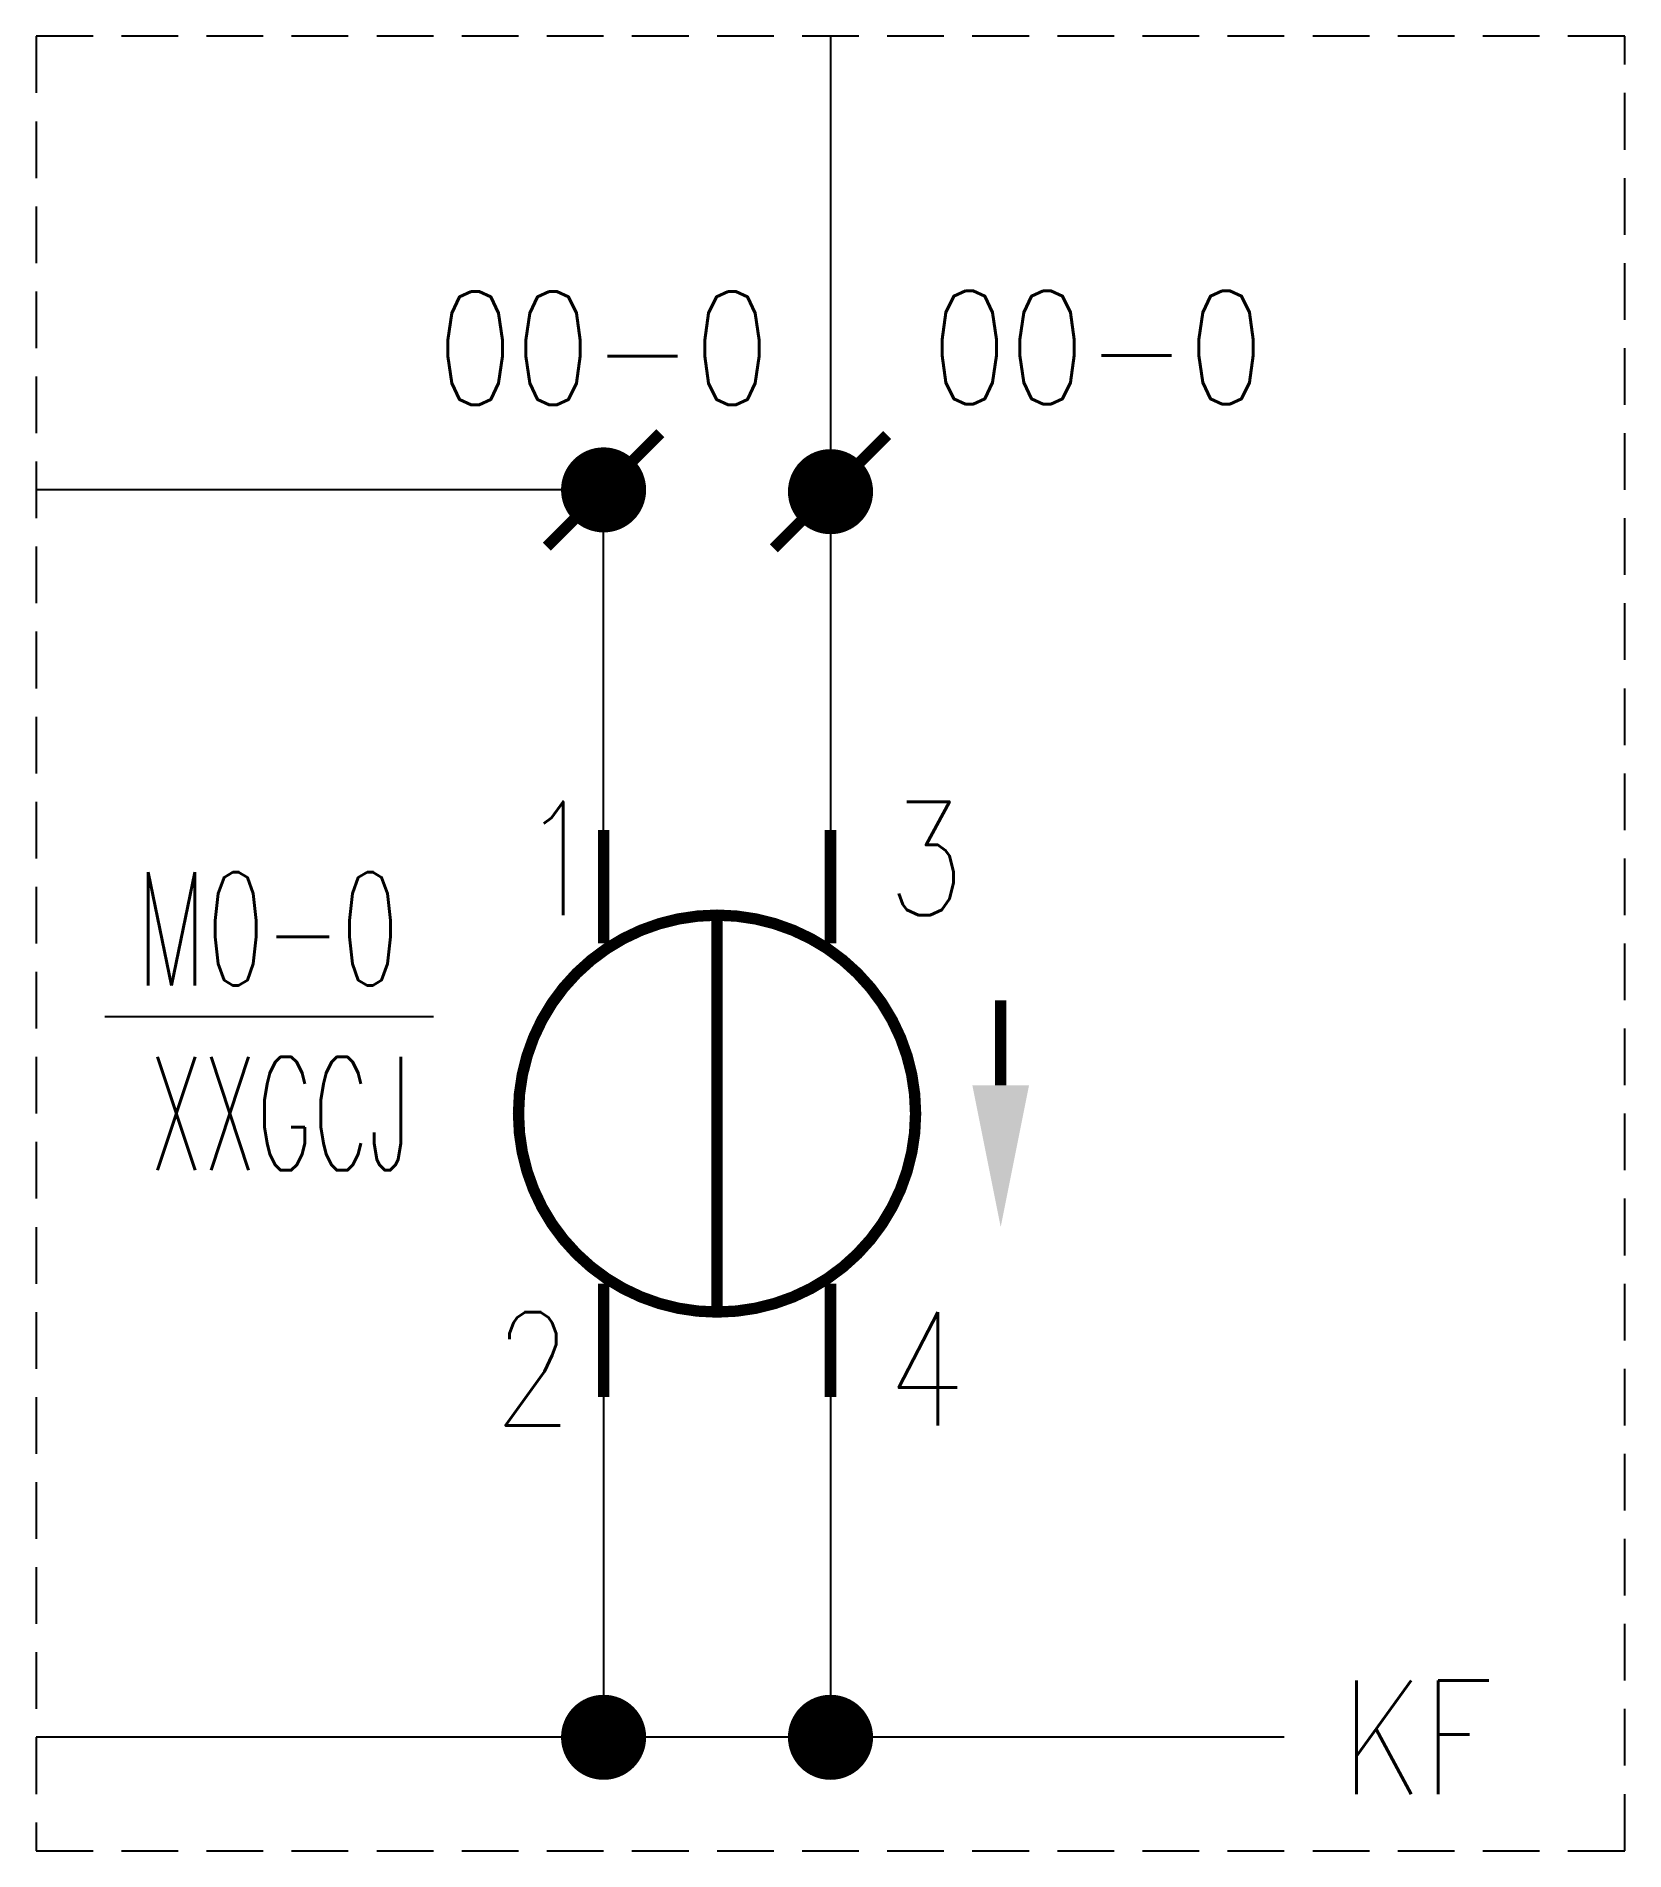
# Model space of a CAD drawing. Header units: millimetres. Extents: x -28 to 0, y -32 to 0.
import ezdxf
from ezdxf.enums import TextEntityAlignment as Align

# ---------------------------------------------------------------- set-up
doc = ezdxf.new("R2010")
doc.units = ezdxf.units.MM
doc.linetypes.add('DASHEDX2', pattern=[1.5, 1, -0.5])
doc.layers.add('define', color=7, linetype='Continuous')
doc.layers.add('hide', color=7, linetype='Continuous')
doc.styles.get("Standard").update_dxf_attribs({"font": 'txt.shx', "bigfont": 'hztxt.shx'})

msp = doc.modelspace()

# ---------------------------------------------------------------- linework, layer by layer
at = {"color": 7}
for p, q in [((-14, 0), (-14, -14)), ((-18, -8), (-28, -8)), ((-18, -14), (-18, -8)), ((-18, -24), (-18, -30)), ((-14, -24), (-14, -30)), ((-10, -30), (-28, -30))]:
    msp.add_line(p, q, dxfattribs=at)
at = {"const_width": 0.2}
for points in [[(-19, -9), (-17, -7)], [(-15, -9.031), (-13, -7.031)], [(-11, -18.5), (-11, -17)]]:
    msp.add_lwpolyline(points, dxfattribs=at)
at = {"const_width": 0.75}
for points in [[(-18.375, -8, 1), (-17.625, -8, 1)], [(-14.375, -8.031, 1), (-13.625, -8.031, 1)], [(-18.375, -30, 1), (-17.625, -30, 1)], [(-14.375, -30, 1), (-13.625, -30, 1)]]:
    msp.add_lwpolyline(points, format="xyb", close=True, dxfattribs=at)
at = {"color": 7, "const_width": 0.2}
for points in [[(-18, -16), (-18, -14)], [(-14, -16), (-14, -14)], [(-16, -22.5), (-16, -15.5)], [(-18, -22), (-18, -24)], [(-14, -22), (-14, -24)]]:
    msp.add_lwpolyline(points, dxfattribs=at)
msp.add_lwpolyline([(-16, -22.5, 1), (-16, -15.5, 1)], format="xyb", close=True, dxfattribs=at)
msp.add_lwpolyline([(-6, -30), (-10, -30)])
msp.add_solid([(-10.5, -18.5), (-11.5, -18.5), (-11, -21)])
at = {"layer": 'define'}
msp.add_line((-26.792, -17.29), (-20.999, -17.29), dxfattribs=at)
at = {"layer": 'hide', "color": 7, "linetype": 'DASHEDX2'}
msp.add_lwpolyline([(0, -32), (0, 0), (-28, 0), (-28, -32), (0, -32), (0, -32)], dxfattribs=at)

# ---------------------------------------------------------------- texts
at = {"color": 3}
for s, width, p in [('00-0', 0.8, (-18, -6.5)), ('XXGCJ', 0.55, (-23.693, -20))]:
    msp.add_text(s, height=2, dxfattribs=dict(at, width=width)).set_placement(p, align=Align.CENTER)
at = {"color": 3, "width": 0.8}
msp.add_text('00-0', height=2, dxfattribs=at).set_placement((-12.239, -6.488))
at = {"color": 7, "width": 0.8}
for s, p in [('1', (-19.467, -15.5)), ('3', (-13, -15.5)), ('2', (-19.933, -24.5)), ('4', (-13, -24.5))]:
    msp.add_text(s, height=2, dxfattribs=at).set_placement(p)
at = {"width": 0.8}
msp.add_text('KF', height=2, dxfattribs=at).set_placement((-5, -30), align=Align.MIDDLE_LEFT)
at = {"layer": 'define', "color": 5, "width": 0.6}
msp.add_text('M0-0', height=2, dxfattribs=at).set_placement((-23.919, -16.739), align=Align.CENTER)

doc.saveas('drawing.dxf')
